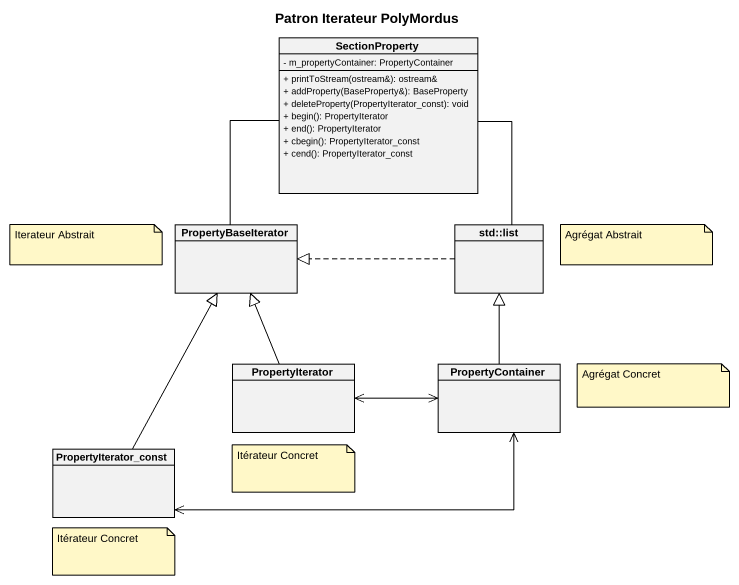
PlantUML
@startuml
title Patron Iterateur PolyMordus
hide circle
hide empty members
skinparam classAttributeIconSize 0
class SectionProperty {
  - m_propertyContainer: PropertyContainer
  + printToStream(ostream&): ostream&
  + addProperty(BaseProperty&): BaseProperty
  + deleteProperty(PropertyIterator_const): void
  + begin(): PropertyIterator
  + end(): PropertyIterator
  + cbegin(): PropertyIterator_const
  + cend(): PropertyIterator_const
}
class PropertyBaseIterator
class "std::list" as std_list
class PropertyIterator
class PropertyContainer
class PropertyIterator_const
SectionProperty -- PropertyBaseIterator
std_list -up- SectionProperty
std_list .left.|> PropertyBaseIterator
PropertyIterator -up-|> PropertyBaseIterator
PropertyContainer -up-|> std_list
PropertyContainer <-left-> PropertyIterator
PropertyContainer <-left-> PropertyIterator_const
PropertyIterator_const -up-|> PropertyBaseIterator
note as N1
  Iterateur Abstrait
end note
note as N2
  Agrégat Abstrait
end note
note as N3
  Agrégat Concret
end note
note as N4
  Itérateur Concret
end note
note as N5
  Itérateur Concret
end note
@enduml
